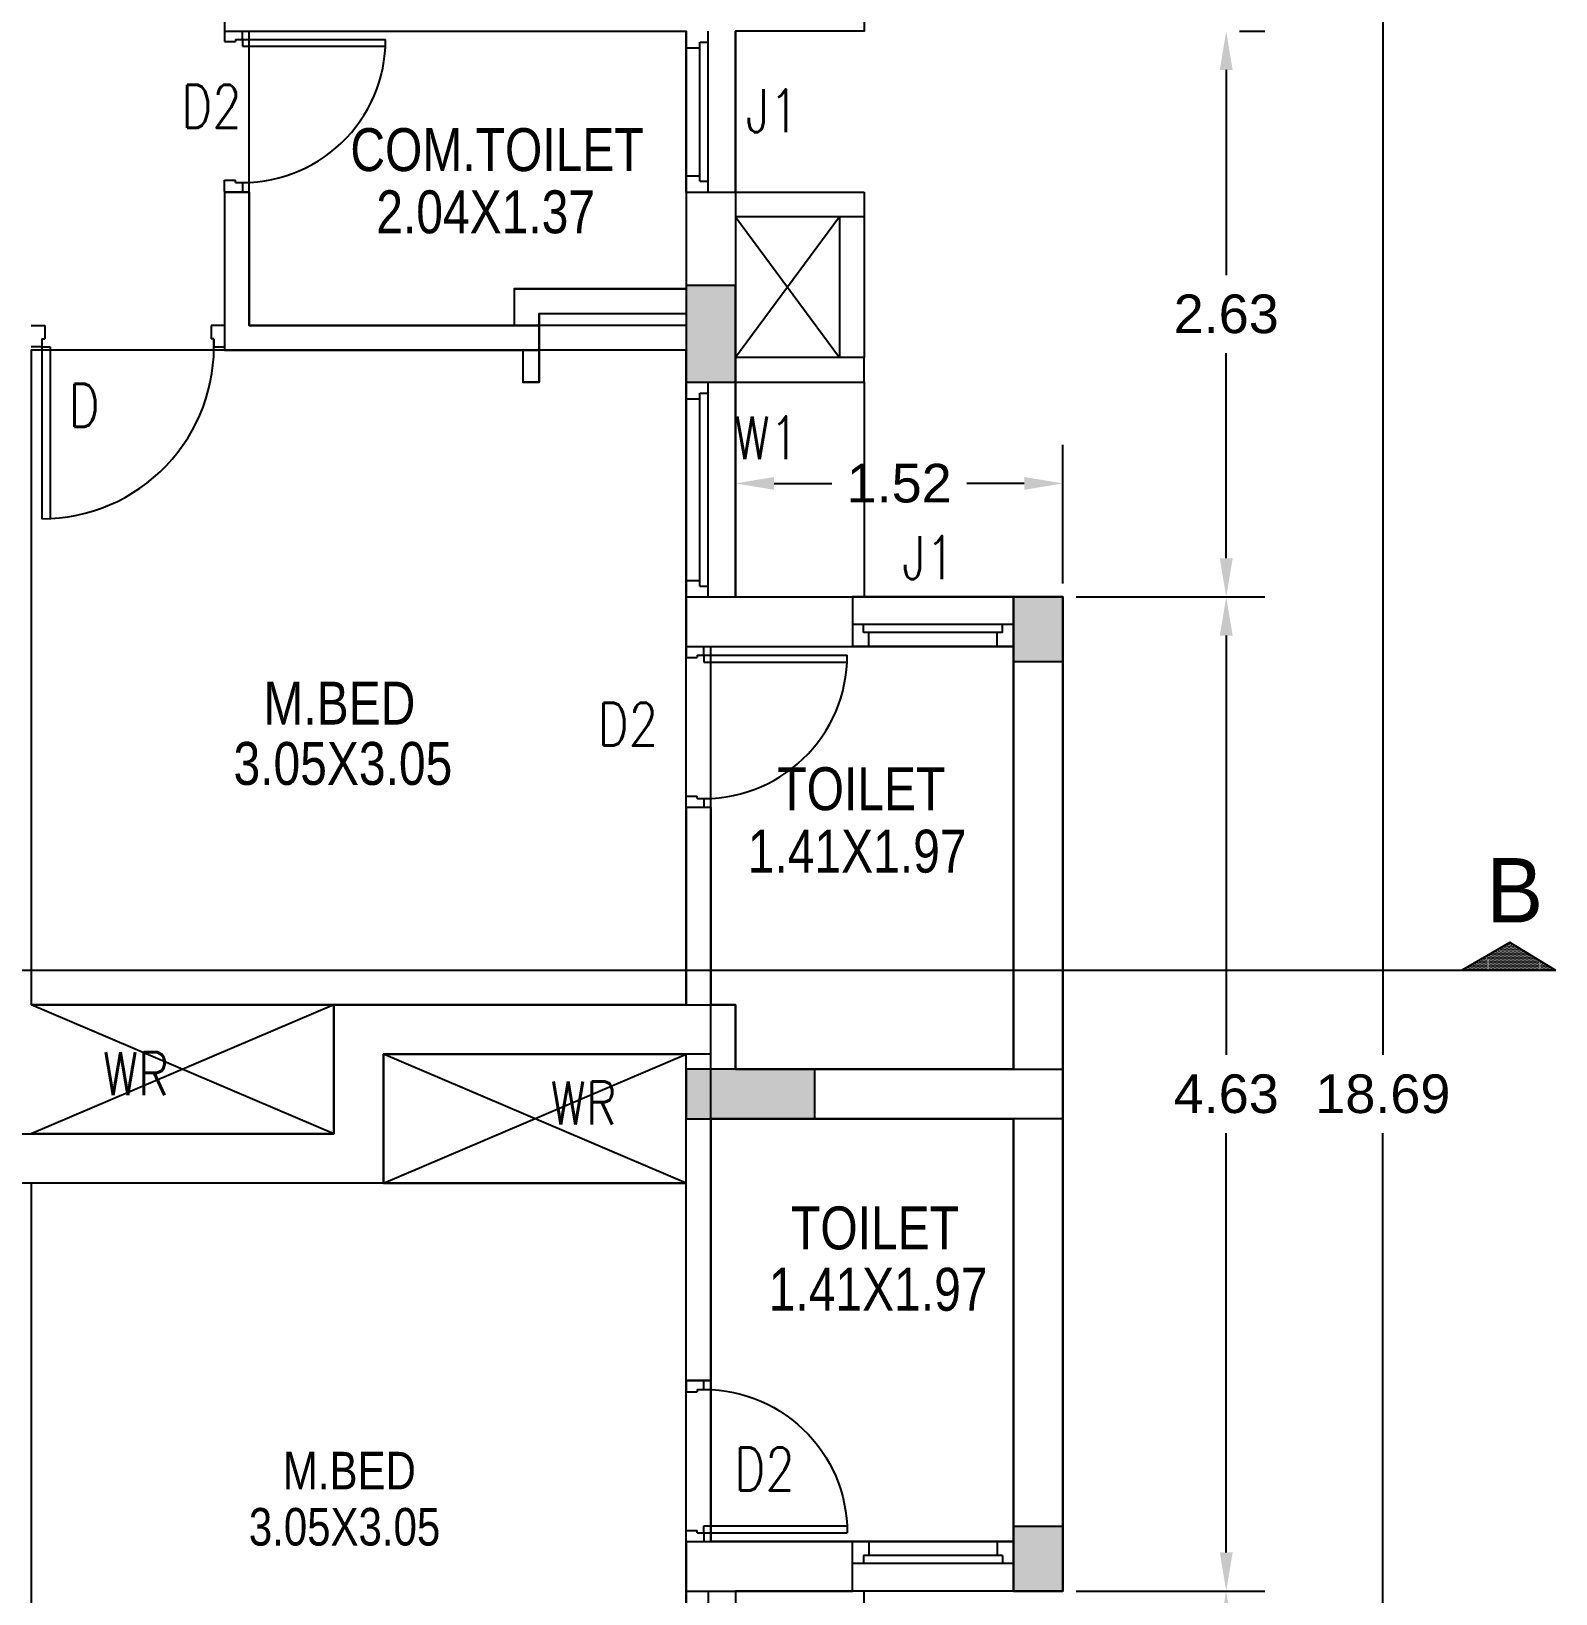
# Model space of a CAD drawing. Header units: metres. Extents: x 10 to 343, y 349 to 530.
# Drawn here: x 270.65 to 277.76, y 434.48 to 441.76 of the extents above; entities that cross this region are included whole.
import ezdxf

# ---------------------------------------------------------------- set-up
doc = ezdxf.new("R2010")
doc.units = ezdxf.units.M
for name, pattern in [('CENTER2', [1.125, 0.75, -0.125, 0.125, -0.125]), ('DASHED2', [0.375, 0.25, -0.125]), ('HIDDEN', [0.375, 0.25, -0.125])]:
    doc.linetypes.add(name, pattern=pattern)
for name, color, linetype in [('BLK_2_FLR_1_BLT_UP_AREA', 7, 'Continuous'), ('BLK_2_FLR_1_CARPET_AREA', 25, 'Continuous'), ('BLK_2_FLR_1_REGULAR_ROOM_2', 1, 'Continuous'), ('BLK_2_FLR_1_UNITFA_5', 234, 'Continuous'), ('BLK_2_FLR_1_UNITFA_7', 234, 'Continuous'), ('BLK_2_FLR_1_WC_BATH_1', 223, 'Continuous'), ('BLK_2_FLR_2_BLT_UP_AREA', 7, 'Continuous'), ('BLK_2_FLR_2_CARPET_AREA', 25, 'Continuous'), ('BLK_2_FLR_2_REGULAR_ROOM_2', 1, 'Continuous'), ('BLK_2_FLR_2_UNITFA_11', 234, 'Continuous'), ('BLK_2_FLR_2_UNITFA_9', 234, 'Continuous'), ('BLK_2_FLR_2_WC_BATH_1', 223, 'Continuous'), ('BLK_2_FLR_3_BLT_UP_AREA', 7, 'Continuous'), ('BLK_2_FLR_3_CARPET_AREA', 25, 'Continuous'), ('BLK_2_FLR_3_REGULAR_ROOM_2', 1, 'Continuous'), ('BLK_2_FLR_3_UNITFA_13', 234, 'Continuous'), ('BLK_2_FLR_3_UNITFA_15', 234, 'Continuous'), ('BLK_2_FLR_3_WC_BATH_1', 223, 'Continuous'), ('BLK_2_FLR_4_BLT_UP_AREA', 7, 'Continuous'), ('BLK_2_FLR_4_CARPET_AREA', 25, 'Continuous'), ('BLK_2_FLR_4_REGULAR_ROOM_2', 1, 'Continuous'), ('BLK_2_FLR_4_UNITFA_17', 234, 'Continuous'), ('BLK_2_FLR_4_UNITFA_19', 234, 'Continuous'), ('BLK_2_FLR_4_WC_BATH_1', 223, 'Continuous'), ('S-COLUMN HATCH', 35, 'HIDDEN'), ('S-COLUMN LINE', 41, 'HIDDEN')]:
    doc.layers.add(name, color=color, linetype=linetype)
doc.styles.add('m', font='micross.ttf', dxfattribs={"width": 0.9, "height": 350})
doc.styles.get("Standard").update_dxf_attribs({"font": 'arial.ttf'})
doc.styles.add('style10', font='micross.ttf', dxfattribs={"width": 0.8, "height": 150})
doc.styles.add('style13', font='romans.shx', dxfattribs={"width": 0.75, "height": 250})
doc.dimstyles.get("Standard").update_dxf_attribs({"dimtxt": 0.18, "dimasz": 0.18, "dimexe": 0.18, "dimexo": 0.0625, "dimgap": 0.09, "dimtad": 0, "dimtih": 1, "dimtoh": 1, "dimzin": 0, "dimdsep": 46, "dimtxsty": 'Standard', "dimcen": 0.09, "dimadec": 0, "dimazin": 0, "dimtfac": 1, "dimtofl": 0, "dimtmove": 0, "dimatfit": 3, "dimfxl": 0, "dimtolj": 1, "dimtzin": 0, "dimarcsym": 0})

# ---------------------------------------------------------------- blocks, each defined once
blk = doc.blocks.new('A$C2FFF6C69')
at = {"layer": 'S-COLUMN HATCH', "linetype": 'ByBlock'}
for points in [[(15710.00099978223, -5029.999999970662), (15940.00099978223, -5029.999999970662), (15940.00099978223, -4579.999999970662), (15710.00099978223, -4579.999999970662)], [(17464.99999970756, -6029.999999970662), (17234.99999970756, -6029.999999970662), (17234.99999970756, -6329.999999970662), (17464.99999970756, -6329.999999970662)], [(15709.99999989941, -8230.000000000233), (16309.99999990035, -8230), (16309.99999990035, -8459.999999970198), (15824.99999985471, -8459.999999970198), (15709.99999989941, -8459.999999999767)], [(17464.99999989941, -10359.99999997369), (17234.99999989942, -10359.99999997369), (17234.99999989942, -10659.99999997369), (17464.99999989941, -10659.99999997369)]]:
    blk.add_hatch(color=256, dxfattribs=at).paths.add_polyline_path(points)
at = {"layer": 'S-COLUMN LINE', "linetype": 'ByBlock'}
for points in [[(15710.00099978223, -5029.999999970662), (15940.00099978223, -5029.999999970662), (15940.00099978223, -4579.999999970662), (15710.00099978223, -4579.999999970662)], [(17464.99999970756, -6029.999999970662), (17234.99999970756, -6029.999999970662), (17234.99999970756, -6329.999999970662), (17464.99999970756, -6329.999999970662)], [(16309.99999990035, -8460), (16309.99999990035, -8230), (15709.99999989941, -8230), (15709.99999989941, -8460)], [(17464.99999989941, -10359.99999997369), (17234.99999989942, -10359.99999997369), (17234.99999989942, -10659.99999997369), (17464.99999989941, -10659.99999997369)]]:
    blk.add_lwpolyline(points, close=True, dxfattribs=at)
blk = doc.blocks.new('*D10')
at = {"color": 0, "lineweight": -2, "ltscale": 400}
for p, q in [((276.2829474778736, 441.7566564896729), (276.4004474871873, 441.7566564896729)), ((276.2204474871873, 441.5766564896729), (276.2204474871873, 440.6211210195818)), ((276.2204474871873, 439.3016564908277), (276.2204474871873, 440.2571919609186)), ((276.2829474778736, 439.1216564908277), (276.4004474871873, 439.1216564908277))]:
    blk.add_line(p, q, dxfattribs=at)
at = {"color": 0, "ltscale": 400}
for points in [[(276.1904474871873, 441.5766564896729), (276.2504474871873, 441.5766564896729), (276.2204474871873, 441.7566564896729)], [(276.1904474871873, 439.3016564908277), (276.2504474871873, 439.3016564908277), (276.2204474871873, 439.1216564908277)]]:
    blk.add_solid(points, dxfattribs=at)
at = {"layer": 'Defpoints', "color": 0, "ltscale": 400}
for p in [(276.2204474778736, 441.7566564896729), (276.2204474871873, 441.7566564896729), (276.2204474778736, 439.1216564908277)]:
    blk.add_point(p, dxfattribs=at)
at = {"color": 0, "ltscale": 400, "insert": (276.2204474871873, 440.4391564902501), "char_height": 0.18, "attachment_point": 5}
blk.add_mtext('\\A1;2.63', dxfattribs=at)
blk = doc.blocks.new('*D42')
at = {"color": 0, "lineweight": -2, "ltscale": 400}
for p, q in [((275.5222061835604, 439.121656491003), (276.4004474909612, 439.121656491003)), ((276.2204474909612, 438.941656491003), (276.2204474909612, 436.9886210201576)), ((276.2204474909612, 434.6716564906491), (276.2204474909612, 436.6246919614945)), ((275.5222061835604, 434.491656490649), (276.4004474909612, 434.491656490649))]:
    blk.add_line(p, q, dxfattribs=at)
at = {"color": 0, "ltscale": 400}
for points in [[(276.1904474909612, 438.941656491003), (276.2504474909611, 438.941656491003), (276.2204474909612, 439.121656491003)], [(276.1904474909612, 434.6716564906491), (276.2504474909611, 434.6716564906491), (276.2204474909612, 434.491656490649)]]:
    blk.add_solid(points, dxfattribs=at)
at = {"layer": 'Defpoints', "color": 0, "ltscale": 400}
for p in [(275.4597061835604, 439.121656491003), (276.2204474909612, 439.121656491003), (275.4597061835604, 434.491656490649)]:
    blk.add_point(p, dxfattribs=at)
at = {"color": 0, "ltscale": 400, "insert": (276.2204474909613, 436.8066564908259), "char_height": 0.18, "attachment_point": 5}
blk.add_mtext('\\A1;4.63', dxfattribs=at)
blk = doc.blocks.new('*D11')
at = {"color": 0, "lineweight": -2, "ltscale": 400}
for p, q in [((275.5222061835119, 434.4916564904738), (276.3997766806825, 434.4916564904738)), ((276.2197766806825, 434.3116564904738), (276.2197766806825, 431.6586210201406)), ((276.2197766806825, 428.6416564911443), (276.2197766806825, 431.2946919614775)), ((275.5222061835119, 428.4616564911443), (276.3997766806825, 428.4616564911443))]:
    blk.add_line(p, q, dxfattribs=at)
at = {"color": 0, "ltscale": 400}
for points in [[(276.1897766806825, 434.3116564904738), (276.2497766806825, 434.3116564904738), (276.2197766806825, 434.4916564904738)], [(276.1897766806825, 428.6416564911443), (276.2497766806825, 428.6416564911443), (276.2197766806825, 428.4616564911443)]]:
    blk.add_solid(points, dxfattribs=at)
at = {"layer": 'Defpoints', "color": 0, "ltscale": 400}
for p in [(275.459706183512, 434.4916564904738), (276.2197766806825, 434.4916564904738), (275.459706183512, 428.4616564911443)]:
    blk.add_point(p, dxfattribs=at)
at = {"color": 0, "ltscale": 400, "insert": (276.2197766806826, 431.4766564908089), "char_height": 0.18, "attachment_point": 5}
blk.add_mtext('\\A1;6.03', dxfattribs=at)
blk = doc.blocks.new('*D12')
at = {"color": 0, "lineweight": -2, "ltscale": 400}
for p, q in [((275.6595344524721, 446.1516564892258), (277.1299827083095, 446.1516564892258)), ((276.9499827083095, 445.9716564892258), (276.9499827083095, 436.9885596277422)), ((276.9499827083095, 427.6416564906787), (276.9499827083095, 436.6247533521623)), ((275.6595344515408, 427.4616564906787), (277.1299827083095, 427.4616564906787))]:
    blk.add_line(p, q, dxfattribs=at)
at = {"color": 0, "ltscale": 400}
for points in [[(276.9199827083095, 445.9716564892258), (276.9799827083095, 445.9716564892258), (276.9499827083095, 446.1516564892258)], [(276.9199827083095, 427.6416564906787), (276.9799827083095, 427.6416564906787), (276.9499827083095, 427.4616564906787)]]:
    blk.add_solid(points, dxfattribs=at)
at = {"layer": 'Defpoints', "color": 0, "ltscale": 400}
for p in [(275.5970344524721, 446.1516564892258), (275.5970344515408, 427.4616564906787), (276.9499827083095, 427.4616564906787)]:
    blk.add_point(p, dxfattribs=at)
at = {"color": 0, "ltscale": 400, "insert": (276.9499827083095, 436.806656489952), "char_height": 0.18, "attachment_point": 5}
blk.add_mtext('\\A1;18.69', dxfattribs=at)
blk = doc.blocks.new('*D43')
at = {"color": 0, "lineweight": -2, "ltscale": 400}
for p, q in [((273.9347061840707, 439.1841564908275), (273.9347061840707, 439.8306116682315)), ((275.4597061835119, 439.1841564908275), (275.4597061835119, 439.8306116682315)), ((274.1147061840706, 439.6506116682314), (274.3828200992073, 439.6506116682314)), ((275.2797061835118, 439.6506116682314), (275.0115922683752, 439.6506116682314))]:
    blk.add_line(p, q, dxfattribs=at)
at = {"color": 0, "ltscale": 400}
for points in [[(274.1147061840706, 439.6806116682313), (274.1147061840706, 439.6206116682313), (273.9347061840707, 439.6506116682314)], [(275.2797061835118, 439.6806116682313), (275.2797061835118, 439.6206116682313), (275.4597061835119, 439.6506116682314)]]:
    blk.add_solid(points, dxfattribs=at)
at = {"layer": 'Defpoints', "color": 0, "ltscale": 400}
for p in [(275.4597061835119, 439.6506116682314), (273.9347061840707, 439.1216564908274), (275.4597061835119, 439.1216564908274)]:
    blk.add_point(p, dxfattribs=at)
at = {"color": 0, "ltscale": 400, "insert": (274.6972061837912, 439.6506116682314), "char_height": 0.18, "attachment_point": 5}
blk.add_mtext('\\A1;1.52', dxfattribs=at)
blk = doc.blocks.new('*D44')
at = {"color": 0, "lineweight": -2, "ltscale": 400}
for p, q in [((273.9347061840707, 434.4291564909392), (273.9347061840707, 433.9585309536592)), ((275.4597061835119, 434.4291564904735), (275.4597061835119, 433.9585309536592)), ((274.1147061840706, 434.1385309536592), (274.3828200992073, 434.1385309536592)), ((275.2797061835118, 434.1385309536592), (275.0115922683752, 434.1385309536592))]:
    blk.add_line(p, q, dxfattribs=at)
at = {"color": 0, "ltscale": 400}
for points in [[(274.1147061840706, 434.1685309536592), (274.1147061840706, 434.1085309536593), (273.9347061840707, 434.1385309536592)], [(275.2797061835118, 434.1685309536592), (275.2797061835118, 434.1085309536593), (275.4597061835119, 434.1385309536592)]]:
    blk.add_solid(points, dxfattribs=at)
at = {"layer": 'Defpoints', "color": 0, "ltscale": 400}
for p in [(273.9347061840707, 434.4916564909392), (275.4597061835119, 434.4916564904735), (275.4597061835119, 434.1385309536592)]:
    blk.add_point(p, dxfattribs=at)
at = {"color": 0, "ltscale": 400, "insert": (274.6972061837912, 434.1385309536592), "char_height": 0.18, "attachment_point": 5}
blk.add_mtext('\\A1;1.52', dxfattribs=at)

msp = doc.modelspace()

# ---------------------------------------------------------------- hatches: boundary and pattern name
at = {"ltscale": 400}
h = msp.add_hatch(dxfattribs=at)
h.set_pattern_fill('DOTS', color=256, scale=0.1, angle=360, style=0)
h.set_pattern_definition([(180, (181.8123700199537, 454.7851270696731), (-0.003125, 0.00625), [0, -0.00625])])
h.paths.add_polyline_path([(277.5419860249274, 437.5124078983092), (277.7552536837646, 437.3813855297514), (277.3158063348272, 437.3813855297514)])

# ---------------------------------------------------------------- linework, layer by layer
for p, q in [((271.5547061841824, 441.76053332804), (271.5547061841824, 441.7084499947005)), ((271.6380395175256, 441.7188666613684), (271.6380395175256, 441.76053332804)), ((273.7047061836236, 441.0066564906039), (273.7047061836236, 441.756656490604)), ((273.9347061840707, 441.0066564906039), (273.9347061840707, 441.756656490604)), ((271.5547061841824, 441.7084499947005), (271.606789517522, 441.7084499947005)), ((271.606789517522, 441.7188666613684), (271.6380395175256, 441.7188666613684)), ((271.606789517522, 441.7188666613684), (271.606789517522, 441.7084499947005)), ((271.6380395175256, 441.7188666613708), (272.3054381453386, 441.7188666614169)), ((271.6380395175256, 441.7188666613708), (271.6380395175256, 441.6876166613671)), ((271.6380395175256, 441.6876166613671), (272.3047061252905, 441.6876166614083)), ((273.7685950724297, 441.7055453796522), (273.8069284064585, 441.7055453796522)), ((273.7047061836236, 441.6799898239434), (273.7685950724297, 441.6799898239434)), ((271.5547061841824, 441.0105333279506), (271.5547061841824, 441.0626166612902)), ((271.5547061841824, 441.0626166612902), (271.606789517522, 441.0626166612902)), ((271.606789517522, 441.0521999946222), (271.606789517522, 441.0626166612902)), ((271.606789517522, 441.0521999946222), (271.6380395175256, 441.0521999946222)), ((271.6380395175256, 441.0521999946222), (271.6380395175256, 441.0105333279506)), ((273.7047061836236, 441.0833231577299), (273.7685950724297, 441.0833231577299)), ((273.7685950724297, 441.0577676020213), (273.8069284064585, 441.0577676020213)), ((270.6547061838099, 440.3866564909578), (270.7172061838099, 440.3866564909578)), ((270.7172061838099, 440.3866564909578), (270.7172061838099, 440.3241564909579)), ((271.5547061838099, 440.3866564909578), (271.4922061838099, 440.3866564909578)), ((271.4922061838099, 440.3866564909578), (271.4922061838099, 440.3241564909579)), ((270.7047061838099, 440.3241564909579), (270.7047061838099, 440.2866564909579)), ((270.7047061838099, 440.3241564909579), (270.7172061838099, 440.3241564909579)), ((271.5047061838099, 440.3241564909579), (271.4922061838099, 440.3241564909579)), ((271.5047061838099, 440.3241564909579), (271.5047061838099, 440.2866564909579)), ((270.7047061838099, 440.2866564909579), (270.6547061838099, 440.2866564909579)), ((270.704706183807, 440.2866564909579), (270.7047061837517, 439.4857781376777)), ((270.704706183807, 440.2866564909579), (270.7422061838069, 440.2866564909579)), ((270.7422061838069, 440.2866564909579), (270.7422061837575, 439.4866565617355)), ((271.5047061838099, 440.2866564909579), (271.5547061838099, 440.2866564909579)), ((273.7047061836236, 439.1216564908274), (273.7047061836236, 440.1216564908274)), ((273.8069284064585, 439.1216564908274), (273.8069284064585, 440.1216564908274)), ((273.9347061840707, 439.1216564908274), (273.9347061840707, 440.1216564908274)), ((273.7047061836236, 440.044989824167), (273.7685950724297, 440.044989824167)), ((273.7685950724297, 439.1727676017792), (273.7685950724297, 440.0705453798757)), ((273.7685950724297, 440.0705453798757), (273.8069284064585, 440.0705453798757)), ((273.7047061836236, 439.1983231574879), (273.7685950724297, 439.1983231574879)), ((273.7685950724297, 439.1727676017792), (273.8069284064585, 439.1727676017792)), ((275.2297061839962, 439.1216564908274), (274.4797061839961, 439.1216564908274)), ((274.5308172954135, 438.9555453796522), (274.5308172954135, 438.9938787132153)), ((275.1785950725787, 438.9555453796522), (275.1785950725787, 438.9938787132153)), ((274.556372850191, 438.8916564908461), (274.556372850191, 438.9555453796522)), ((275.15303951687, 438.8916564908461), (275.15303951687, 438.9555453796522)), ((273.7047061836236, 438.8916564908461), (273.7047061836236, 438.8395731575065)), ((273.7567895169632, 438.8499898241745), (273.7880395169669, 438.8499898241745)), ((273.7567895169632, 438.8499898241745), (273.7567895169632, 438.8395731575065)), ((273.7880395169669, 438.8499898241745), (273.7880395169669, 438.8916564908461)), ((273.7880395169669, 438.8499898241769), (274.4554381447799, 438.8499898242229)), ((273.7880395169669, 438.8499898241769), (273.7880395169669, 438.8187398241732)), ((275.2297061839962, 438.8916564908461), (274.4797061839961, 438.8916564908461)), ((273.7047061836236, 438.8395731575065), (273.7567895169632, 438.8395731575065)), ((273.7880395169669, 438.8187398241732), (274.4547061247317, 438.8187398242144)), ((273.7047061836236, 438.1416564907566), (273.7047061836236, 438.1937398240962)), ((273.7047061836236, 438.1937398240962), (273.7567895169632, 438.1937398240962)), ((273.7567895169632, 438.1833231574283), (273.7567895169632, 438.1937398240962)), ((273.7567895169632, 438.1833231574283), (273.7880395169669, 438.1833231574283)), ((273.7880395169669, 438.1833231574283), (273.7880395169669, 438.1416564907566)), ((273.7047061836236, 435.47165649101), (273.7047061836236, 435.4195731576704)), ((273.7567895169632, 435.4299898243383), (273.7567895169632, 435.4195731576704)), ((273.7567895169632, 435.4299898243383), (273.7880395169669, 435.4299898243383)), ((273.7880395169669, 435.4299898243383), (273.7880395169669, 435.47165649101)), ((273.7047061836236, 435.4195731576704), (273.7567895169632, 435.4195731576704)), ((273.7047061836236, 434.7737398242601), (273.7567895169632, 434.7737398242601)), ((273.7047061836236, 434.7216564909206), (273.7047061836236, 434.7737398242601)), ((273.7567895169632, 434.7633231575921), (273.7567895169632, 434.7737398242601)), ((273.7880395169669, 434.7633231575898), (273.7880395169669, 434.7945731575936)), ((273.7880395169669, 434.7945731575936), (274.4547061247317, 434.7945731575523)), ((273.7567895169632, 434.7633231575921), (273.7880395169669, 434.7633231575921)), ((273.7880395169669, 434.7633231575898), (274.4554381447799, 434.7633231575438)), ((273.7880395169669, 434.7633231575921), (273.7880395169669, 434.7216564909206)), ((275.2297061839962, 434.7216564909206), (274.4797061839961, 434.7216564909206)), ((274.556372850191, 434.7216564909206), (274.556372850191, 434.6577676021145)), ((275.15303951687, 434.7216564909206), (275.15303951687, 434.6577676021145)), ((274.5308172954135, 434.6577676021145), (274.5308172954135, 434.6194342685514)), ((275.1785950725787, 434.6577676016488), (275.1785950725787, 434.6194342685514)), ((273.7047061836236, 434.4916564909392), (273.7047061836236, 433.4916564909392)), ((273.8069284064585, 434.4916564909392), (273.8069284064585, 433.4916564909392)), ((273.9347061840707, 434.4916564909392), (273.9347061840707, 433.4916564909392)), ((275.2297061839962, 434.4916564909392), (274.4797061839961, 434.4916564909392))]:
    msp.add_line(p, q)
for p, q in [((271.6697061844059, 441.0066564910696), (271.6697061844059, 441.7566564910696)), ((271.5547061841824, 441.0066564910696), (271.5547061841824, 440.3866564909578)), ((271.5547061841824, 441.0066564910696), (271.6697061844059, 441.0066564910696)), ((271.6697061844059, 441.0066564910696), (271.6697061844059, 440.3866564909578)), ((273.7047061836236, 441.0066564906039), (273.9347061840707, 441.0066564906039)), ((273.7047061836236, 441.0066564906039), (273.7047061836236, 440.3866564909578)), ((273.9347061840707, 441.0066564906039), (273.9347061840707, 440.1216564908274)), ((273.9347061840707, 441.0066564906039), (274.5347061836981, 441.0066564906039)), ((274.5347061836981, 441.0066564906039), (274.5347061836981, 440.891656490846)), ((274.5347061836981, 440.891656490846), (273.9347061840707, 440.891656490846)), ((272.9047061838099, 440.5566564908833), (272.9047061838099, 440.3866564909578)), ((272.9047061838099, 440.5566564908833), (273.7047061836236, 440.5566564908833)), ((271.5547061841824, 440.3866564909578), (271.5547061841824, 440.2716564907343)), ((271.5547061841824, 440.3866564909578), (271.5547061841824, 440.2716564907343)), ((271.6697061844059, 440.3866564909578), (272.1547061838099, 440.3866564909578)), ((272.1547061838099, 440.3866564909578), (273.0197061840334, 440.3866564909578)), ((273.0197061840334, 440.4416564906598), (273.0197061840334, 440.1216564908274)), ((273.0197061840334, 440.4416564906598), (273.7047061836236, 440.4416564906598)), ((271.5547061841824, 440.2716564907343), (273.0197061840334, 440.2716564907343)), ((272.9447061838471, 440.2716564907343), (272.9447061838471, 440.1216564908274)), ((273.7047061836236, 440.1216564908274), (273.7047061836236, 440.2716564907343)), ((274.5347061836981, 440.2366564905853), (273.9347061840707, 440.2366564905853)), ((274.5347061836981, 440.1216564908274), (274.5347061836981, 440.2366564905853)), ((273.0197061840334, 440.1216564908274), (272.9447061838471, 440.1216564908274)), ((273.7047061836236, 440.1216564908274), (274.5347061836981, 440.1216564908274)), ((273.7047061836236, 439.1216564908274), (274.4797061839961, 439.1216564908274)), ((273.7047061836236, 438.8916564908461), (273.7047061836236, 439.1216564908274)), ((274.4797061839961, 439.1216564908274), (274.4797061839961, 438.8916564908461)), ((275.2297061839962, 436.9216564906412), (275.2297061839962, 439.1216564908274)), ((275.2297061839962, 439.1216564908274), (275.4597061835119, 439.1216564908274)), ((275.4597061835119, 434.4916564909392), (275.4597061835119, 439.1216564908274)), ((273.7047061836236, 438.8916564908461), (274.4797061839961, 438.8916564908461)), ((273.7047061836236, 437.2216564909206), (273.7047061836236, 438.1416564908461)), ((273.8197061838471, 438.1416564908461), (273.7047061836236, 438.1416564908461)), ((273.8197061838471, 438.1416564908461), (273.8197061838471, 437.2216564909206)), ((272.0647061839589, 437.2216564909206), (270.6547061838099, 437.2216564909206)), ((272.0647061839589, 436.6216564908275), (272.0647061839589, 437.2216564909206)), ((272.0647061839589, 437.2216564909206), (273.7047061836236, 437.2216564909206)), ((273.8197061838471, 437.2216564909206), (273.9347061840707, 437.2216564909206)), ((273.9347061840707, 437.2216564909206), (273.9347061840707, 436.9216564906412)), ((272.2947061834746, 436.3916564908461), (272.2947061844059, 436.9916564909392)), ((272.2947061844059, 436.9916564909392), (273.7047061836236, 436.9916564909392)), ((273.7047061836236, 436.3916564908461), (273.7047061836236, 436.9916564909392)), ((273.9347061840707, 436.9216564906412), (275.2297061839962, 436.9216564906412)), ((273.8197061838471, 435.4716564909206), (273.8197061838471, 436.6916564906598)), ((273.8197061838471, 436.6916564906598), (275.2297061839962, 436.6916564906598)), ((275.2297061839962, 434.4916564909392), (275.2297061839962, 436.6916564906598)), ((272.0647061839589, 436.6216564908275), (270.6547061838099, 436.6216564908275)), ((272.2947061834746, 436.3916564908461), (270.6547061838099, 436.3916564908461)), ((272.2947061844059, 436.3916564908461), (273.7047061836236, 436.3916564908461)), ((273.7047061836236, 435.4716564909206), (273.7047061836236, 436.3916564908461)), ((273.7047061836236, 436.3916564908461), (273.7047061836236, 436.3916564908461)), ((273.7047061836236, 435.4716564909206), (273.8197061838471, 435.4716564909206)), ((273.8197061838471, 435.4716564909206), (273.8197061838471, 434.7216564909206)), ((273.7047061836236, 434.7216564909206), (274.4797061839961, 434.7216564909206)), ((273.7047061836236, 434.7216564909206), (273.7047061836236, 434.4916564909392)), ((274.4797061839961, 434.4916564909392), (274.4797061839961, 434.7216564909206)), ((273.7047061836236, 434.4916564909392), (274.4797061839961, 434.4916564909392)), ((275.2297061839962, 434.4916564909392), (275.4597061835119, 434.4916564909392))]:
    msp.add_line(p, q, dxfattribs=at)
at = {"linetype": 'DASHED2', "ltscale": 400}
for p, q in [((273.8069284064585, 441.0066564906039), (273.8069284064585, 441.756656490604)), ((273.7685950724297, 441.0577676020213), (273.7685950724297, 441.7055453796522)), ((274.5347061836981, 440.1216564908274), (274.5347061836981, 439.1216564908274)), ((275.2297061839962, 438.9938787132153), (274.4797061839961, 438.9938787132153)), ((275.1785950725787, 438.9555453796522), (274.5308172954135, 438.9555453796522)), ((275.1785950725787, 434.6577676021145), (274.5308172954135, 434.6577676021145)), ((275.2297061839962, 434.6194342685514), (274.4797061839961, 434.6194342685514)), ((274.5347061836981, 433.4916564909392), (274.5347061836981, 434.4916564909392))]:
    msp.add_line(p, q, dxfattribs=at)
at = {"linetype": 'Continuous', "ltscale": 300}
for p, q in [((273.9347061840707, 440.891656490846), (274.4197061834746, 440.2366564905853)), ((274.4197061834746, 440.891656490846), (273.9347061840707, 440.2366564905853)), ((274.4197061834746, 440.891656490846), (274.4197061834746, 440.2366564905853)), ((274.5347061836981, 440.891656490846), (274.5347061836981, 440.2366564905853))]:
    msp.add_line(p, q, dxfattribs=at)
at = {"color": 7}
for p, q in [((270.6547061838099, 440.3866564909578), (270.7172061838099, 440.3866564909578)), ((270.7172061838099, 440.3866564909578), (270.7172061838099, 440.3241564909579)), ((271.5547061838099, 440.3866564909578), (271.4922061838099, 440.3866564909578)), ((271.4922061838099, 440.3866564909578), (271.4922061838099, 440.3241564909579)), ((270.7047061838099, 440.3241564909579), (270.7047061838099, 440.2866564909579)), ((270.7047061838099, 440.3241564909579), (270.7172061838099, 440.3241564909579)), ((271.5047061838099, 440.3241564909579), (271.4922061838099, 440.3241564909579)), ((271.5047061838099, 440.3241564909579), (271.5047061838099, 440.2866564909579)), ((270.7047061838099, 440.2866564909579), (270.6547061838099, 440.2866564909579)), ((270.704706183807, 440.2866564909579), (270.7047061837517, 439.4857781376777)), ((270.704706183807, 440.2866564909579), (270.7422061838069, 440.2866564909579)), ((270.7422061838069, 440.2866564909579), (270.7422061837575, 439.4866565617355)), ((271.5047061838099, 440.2866564909579), (271.5547061838099, 440.2866564909579))]:
    msp.add_line(p, q, dxfattribs=at)
at = {"linetype": 'CENTER2', "ltscale": 400}
for p, q in [((277.7552536837646, 437.3813855297514), (254.1712296455987, 437.3813855297514)), ((272.0647061839589, 437.2216564909206), (270.6547061838099, 436.6216564908275)), ((272.0647061839589, 436.6216564908275), (270.6547061838099, 437.2216564909206)), ((273.7047061836236, 436.3916564908461), (272.2947061844059, 436.9916564909392)), ((272.2947061844059, 436.3916564908461), (273.7047061836236, 436.9916564909392))]:
    msp.add_line(p, q, dxfattribs=at)
at = {"ltscale": 400}
msp.add_lwpolyline([(277.7552536837646, 437.3813855297514), (277.5419860249274, 437.5124078983092), (277.3158063348272, 437.3813855297514)], dxfattribs=at)
at = {"linetype": 'HIDDEN', "ltscale": 400}
for centre, radius, start, end in [((271.6380394223853, 441.7188667020895), 0.6673987229517584, 267.3162332037298, 359.9999965260209), ((270.7047061349446, 440.2866566051263), 0.8008784674466379, 270.0000034740573, 2.683766796273871), ((273.7880394218265, 438.8499898648955), 0.6673987229517584, 267.3162332037298, 359.9999965260209)]:
    msp.add_arc(centre, radius, start, end, dxfattribs=at)
at = {"color": 7, "linetype": 'HIDDEN', "ltscale": 400}
msp.add_arc((270.7047061349446, 440.2866566051263), 0.8008784674466379, 270.0000034740573, 2.683766796273871, dxfattribs=at)
at = {"linetype": 'HIDDEN', "ltscale": 400, "extrusion": (0, 0, -0.9999999999999998)}
msp.add_ellipse((273.7880394218265, 434.7633231168711), major_axis=(-0.4719221627544334, 0.4719221627544334), ratio=0.9999999999999604, start_param=0.7385575964467254, end_param=2.356194429559342, dxfattribs=at)
at = {"layer": 'BLK_2_FLR_1_BLT_UP_AREA', "color": 7}
msp.add_lwpolyline([(273.9347061840707, 441.756656490604), (273.9347061840707, 439.1216564908274), (275.4597061835603, 439.1216564910028), (275.4597061835119, 434.4916564904735), (273.9347061840707, 434.4916564904735), (273.9347061840707, 431.8566564906971), (274.5347061836981, 431.8566564906971), (274.5347061836981, 430.041656490753), (273.9347061840707, 430.041656490753), (273.9347061840707, 427.4616564906785), (268.1747061842941, 427.4616564906785), (268.1747061842941, 430.8266564909019), (267.3397061843314, 430.8266564909019), (267.3397061843314, 429.9762355446467), (264.5897061843314, 429.9766564908089)], dxfattribs=at)
at = {"layer": 'BLK_2_FLR_1_CARPET_AREA', "color": 7, "ltscale": 400}
for points in [[(271.5547061827066, 442.171656489438), (271.5547061825881, 441.7566564894007), (273.7047061824019, 441.756656488787), (273.7047061820593, 440.5566564890664), (272.9047061822456, 440.5566564892948), (272.9047061821971, 440.3866564893693), (271.6697061827931, 440.3866564897218), (271.6697061829701, 441.0066564893679), (271.5547061827466, 441.0066564894007), (271.5547061825368, 440.2716564895311), (272.9447061838686, 440.271656489133), (272.9447061838257, 440.121656489226), (273.0197061823449, 440.1216564892061), (273.0197061824362, 440.4416564890385), (273.7047061824735, 440.4416564888429), (273.7047061815841, 438.8916564890292), (275.2297061819566, 438.8916564885938), (275.2297061813942, 436.921656488389), (273.9347061814688, 436.92165648874), (273.9347061815544, 437.221656489038), (273.8197061813309, 437.2216564890709), (273.8197061815935, 438.1416564889963), (273.70470618137, 438.1416564889398), (273.7047061811074, 437.2216564891037), (272.0647061814426, 437.2216564895718), (272.0647061812714, 436.6216564894787), (270.6547061811224, 436.6216564898812)], [(273.7047061838406, 433.1716564911069), (273.7047061838406, 434.7216564909206), (275.2297061842429, 434.7216564909206), (275.2297061842429, 436.6916564906598), (273.8197061840641, 436.6916564906598), (273.8197061840641, 435.4716564909206), (273.7047061838406, 435.47165649101), (273.7047061834133, 436.9916564909392), (272.2947061836916, 436.9916564905429), (272.2947061836916, 436.3916564908461), (270.6547061840268, 436.3916564908461), (270.6547061840268, 433.2266564908088)]]:
    msp.add_lwpolyline(points, dxfattribs=at)
at = {"layer": 'BLK_2_FLR_1_REGULAR_ROOM_2', "color": 1, "ltscale": 0.5}
for points in [[(270.6547061838099, 437.2216564909207), (273.7047061836236, 437.2216564909207), (273.7047061836236, 440.2716564907343), (270.6547061838099, 440.2716564907343)], [(270.6547061832743, 433.3416564910323), (273.7047061830881, 433.3416564910323), (273.7047061830881, 436.3916564908461), (270.6547061832743, 436.3916564908461)]]:
    msp.add_lwpolyline(points, close=True, dxfattribs=at)
at = {"layer": 'BLK_2_FLR_1_UNITFA_5', "color": 234, "ltscale": 0.5}
msp.add_lwpolyline([(273.8197061838473, 436.6916565664041), (273.819706183912, 436.9916564531173), (272.294706006634, 436.9916565283964), (272.2947063603801, 436.3916566037643), (270.424706183363, 436.3916565284854), (270.424706183363, 438.0566564908832), (267.1097061838846, 438.0566564908833), (267.1097061838846, 442.7866564907003), (268.1747061833631, 442.7866564907001), (268.1747061833632, 446.1516564906225), (273.934706184071, 446.1516565659012), (273.934706184071, 443.5716565662923), (274.5347061836985, 443.5716565662923), (274.5347061836984, 441.7566565658826), (273.9347061840709, 441.7566564906037), (273.9347061840708, 439.1216564908273), (275.459706183512, 439.1216565661061), (275.4597061841173, 436.6916564906595), (273.9347061840708, 436.6916565664041), (273.9347061837652, 436.6916565664041)], close=True, dxfattribs=at)
at = {"layer": 'BLK_2_FLR_1_UNITFA_7', "color": 234, "ltscale": 0.5}
msp.add_lwpolyline([(268.1747061833627, 427.4616564906784), (268.1747061833628, 430.8266564909019), (267.1097061838843, 430.8266564906071), (267.1097061838844, 435.5566565661622), (270.4247061833629, 435.5566565661621), (270.4247061840708, 436.6216565661062), (272.064706183959, 436.6216566037456), (272.064706183959, 437.2216565285598), (273.9347061840708, 437.2216564909203), (273.9347061840708, 436.9216565659232), (275.459706183512, 436.9216565659232), (275.459706184026, 434.4916564906483), (273.9347061840707, 434.4916564903257), (273.9347061840706, 431.8566565659757), (274.5347061836981, 431.8566565659757), (274.534706183698, 430.0416564907528), (273.9347061840705, 430.0416565660317), (273.9347061840705, 427.4616565659571), (268.1747061833627, 427.4616565659574)], close=True, dxfattribs=at)
at = {"layer": 'BLK_2_FLR_1_WC_BATH_1', "color": 223, "ltscale": 0.5}
for points in [[(273.7047061839291, 441.7566564893679), (273.7047061839291, 440.3866564897218), (271.6697061844059, 440.3866564897218), (271.6697061844059, 441.7566564893679)], [(273.8197061838471, 438.8916564908461), (275.2297061836907, 438.8916564908461), (275.2297061836907, 436.9216564906412), (273.8197061838471, 436.9216564906412)], [(273.8197061838471, 436.6916564911255), (275.2297061836907, 436.6916564911255), (275.2297061836907, 434.7216564909206), (273.8197061838471, 434.7216564909206)]]:
    msp.add_lwpolyline(points, close=True, dxfattribs=at)
at = {"layer": 'BLK_2_FLR_2_BLT_UP_AREA', "color": 7}
msp.add_lwpolyline([(274.5347061836985, 443.5716564157348), (274.5347061836985, 441.7566564153251), (273.934706184071, 441.7566564153251), (273.934706184071, 439.1216564155485), (275.4597061835605, 439.1216564157237), (275.4597061835123, 434.4916564151946), (273.934706184071, 434.4916564151946), (273.934706184071, 431.8566564154182), (274.5347061836985, 431.8566564154182), (274.5347061836985, 430.041656415474), (273.934706184071, 430.041656415474), (273.934706184071, 427.4616564153996), (268.1747061842941, 427.4616564153996), (268.1747061842941, 430.8266564156231), (267.3397061843314, 430.8266564156231), (267.3397061843314, 429.9762354693679), (264.5897061843314, 429.97665641553)], dxfattribs=at)
at = {"layer": 'BLK_2_FLR_2_CARPET_AREA', "color": 7, "ltscale": 400}
for points in [[(271.5547061827067, 442.1716564141591), (271.5547061825885, 441.7566564141218), (273.704706182402, 441.7566564135082), (273.7047061820597, 440.5566564137873), (272.904706182246, 440.5566564140158), (272.9047061821973, 440.3866564140903), (271.6697061827933, 440.3866564144429), (271.6697061829702, 441.006656414089), (271.5547061827467, 441.0066564141218), (271.5547061825371, 440.2716564142521), (272.9447061838689, 440.2716564138539), (272.9447061838262, 440.121656413947), (273.0197061823453, 440.1216564139272), (273.0197061824362, 440.4416564137595), (273.704706182474, 440.441656413564), (273.7047061815845, 438.8916564137501), (275.229706181957, 438.8916564133149), (275.2297061813945, 436.9216564131099), (273.934706181469, 436.921656413461), (273.9347061815545, 437.221656413759), (273.819706181331, 437.2216564137918), (273.8197061815938, 438.1416564137173), (273.7047061813703, 438.1416564136609), (273.7047061811074, 437.2216564138247), (272.0647061814427, 437.2216564142929), (272.0647061812717, 436.6216564141998), (270.6547061811227, 436.6216564146022)], [(273.7047061838409, 433.171656415828), (273.7047061838409, 434.7216564156417), (275.229706184243, 434.7216564156417), (275.229706184243, 436.6916564153809), (273.8197061840645, 436.6916564153809), (273.8197061840645, 435.4716564156417), (273.7047061838409, 435.471656415731), (273.7047061834135, 436.9916564156604), (272.2947061836919, 436.9916564152638), (272.2947061836919, 436.3916564155672), (270.6547061840272, 436.3916564155672), (270.6547061840272, 433.2266564155299)]]:
    msp.add_lwpolyline(points, dxfattribs=at)
at = {"layer": 'BLK_2_FLR_2_REGULAR_ROOM_2', "color": 1, "ltscale": 0.5}
for points in [[(270.6547061838103, 437.2216564156417), (273.704706183624, 437.2216564156417), (273.704706183624, 440.2716564154554), (270.6547061838103, 440.2716564154554)], [(270.6547061832746, 433.3416564157535), (273.7047061830883, 433.3416564157535), (273.7047061830883, 436.3916564155672), (270.6547061832746, 436.3916564155672)]]:
    msp.add_lwpolyline(points, close=True, dxfattribs=at)
at = {"layer": 'BLK_2_FLR_2_UNITFA_11', "color": 234, "ltscale": 0.5}
msp.add_lwpolyline([(268.1747061833627, 427.4616564906784), (268.1747061833628, 430.8266564909019), (267.1097061838843, 430.8266564906071), (267.1097061838844, 435.5566565661622), (270.4247061833629, 435.5566565661621), (270.4247061840708, 436.6216565661062), (272.064706183959, 436.6216566037456), (272.064706183959, 437.2216565285598), (273.9347061840708, 437.2216564909203), (273.9347061840708, 436.9216565659232), (275.459706183512, 436.9216565659232), (275.459706184026, 434.4916564906483), (273.9347061840707, 434.4916564903257), (273.9347061840706, 431.8566565659757), (274.5347061836981, 431.8566565659757), (274.534706183698, 430.0416564907528), (273.9347061840705, 430.0416565660317), (273.9347061840705, 427.4616565659571), (268.1747061833627, 427.4616565659574)], close=True, dxfattribs=at)
at = {"layer": 'BLK_2_FLR_2_UNITFA_9', "color": 234, "ltscale": 0.5}
msp.add_lwpolyline([(273.8197061838473, 436.6916565664041), (273.819706183912, 436.9916564531173), (272.294706006634, 436.9916565283964), (272.2947063603801, 436.3916566037643), (270.424706183363, 436.3916565284854), (270.424706183363, 438.0566564908832), (267.1097061838846, 438.0566564908833), (267.1097061838846, 442.7866564907003), (268.1747061833631, 442.7866564907001), (268.1747061833632, 446.1516564906225), (273.934706184071, 446.1516565659012), (273.934706184071, 443.5716565662923), (274.5347061836985, 443.5716565662923), (274.5347061836984, 441.7566565658826), (273.9347061840709, 441.7566564906037), (273.9347061840708, 439.1216564908273), (275.459706183512, 439.1216565661061), (275.4597061841173, 436.6916564906595), (273.9347061840708, 436.6916565664041), (273.9347061837652, 436.6916565664041)], close=True, dxfattribs=at)
at = {"layer": 'BLK_2_FLR_2_WC_BATH_1', "color": 223, "ltscale": 0.5}
for points in [[(273.7047061839291, 441.7566564140888), (273.7047061839291, 440.3866564144429), (271.6697061844063, 440.3866564144429), (271.6697061844063, 441.7566564140888)], [(273.8197061838475, 438.8916564155672), (275.2297061836909, 438.8916564155672), (275.2297061836909, 436.9216564153624), (273.8197061838475, 436.9216564153624)], [(273.8197061838475, 436.6916564158466), (275.2297061836909, 436.6916564158466), (275.2297061836909, 434.7216564156417), (273.8197061838475, 434.7216564156417)]]:
    msp.add_lwpolyline(points, close=True, dxfattribs=at)
at = {"layer": 'BLK_2_FLR_3_BLT_UP_AREA', "color": 7}
msp.add_lwpolyline([(274.5347061836985, 443.5716564533743), (274.5347061836985, 441.7566564529645), (273.934706184071, 441.7566564529645), (273.934706184071, 439.121656453188), (275.4597061835605, 439.1216564533631), (275.4597061835123, 434.4916564528341), (273.934706184071, 434.4916564528341), (273.934706184071, 431.8566564530576), (274.5347061836985, 431.8566564530576), (274.5347061836985, 430.0416564531135), (273.934706184071, 430.0416564531135), (273.934706184071, 427.461656453039), (268.1747061842941, 427.461656453039), (268.1747061842941, 430.8266564532625), (267.3397061843314, 430.8266564532625), (267.3397061843314, 429.9762355070072), (264.5897061843314, 429.9766564531694)], dxfattribs=at)
at = {"layer": 'BLK_2_FLR_3_CARPET_AREA', "color": 7, "ltscale": 400}
for points in [[(271.5547061827067, 442.1716564517985), (271.5547061825885, 441.7566564517612), (273.704706182402, 441.7566564511475), (273.7047061820597, 440.5566564514267), (272.904706182246, 440.5566564516552), (272.9047061821973, 440.3866564517297), (271.6697061827933, 440.3866564520824), (271.6697061829702, 441.0066564517285), (271.5547061827467, 441.0066564517612), (271.5547061825371, 440.2716564518917), (272.9447061838689, 440.2716564514933), (272.9447061838262, 440.1216564515864), (273.0197061823453, 440.1216564515666), (273.0197061824362, 440.441656451399), (273.704706182474, 440.4416564512034), (273.7047061815845, 438.8916564513897), (275.229706181957, 438.8916564509543), (275.2297061813945, 436.9216564507494), (273.934706181469, 436.9216564511004), (273.9347061815545, 437.2216564513985), (273.819706181331, 437.2216564514312), (273.8197061815938, 438.1416564513568), (273.7047061813703, 438.1416564513004), (273.7047061811074, 437.2216564514642), (272.0647061814427, 437.2216564519323), (272.0647061812717, 436.6216564518392), (270.6547061811227, 436.6216564522416)], [(273.7047061838409, 433.1716564534674), (273.7047061838409, 434.7216564532812), (275.229706184243, 434.7216564532812), (275.229706184243, 436.6916564530204), (273.8197061840645, 436.6916564530204), (273.8197061840645, 435.4716564532812), (273.7047061838409, 435.4716564533705), (273.7047061834135, 436.9916564532998), (272.2947061836919, 436.9916564529033), (272.2947061836919, 436.3916564532066), (270.6547061840272, 436.3916564532066), (270.6547061840272, 433.2266564531694)]]:
    msp.add_lwpolyline(points, dxfattribs=at)
at = {"layer": 'BLK_2_FLR_3_REGULAR_ROOM_2', "color": 1, "ltscale": 0.5}
for points in [[(270.6547061838103, 437.2216564532812), (273.704706183624, 437.2216564532812), (273.704706183624, 440.2716564530948), (270.6547061838103, 440.2716564530948)], [(270.6547061832746, 433.3416564533929), (273.7047061830883, 433.3416564533929), (273.7047061830883, 436.3916564532066), (270.6547061832746, 436.3916564532066)]]:
    msp.add_lwpolyline(points, close=True, dxfattribs=at)
at = {"layer": 'BLK_2_FLR_3_UNITFA_13', "color": 234, "ltscale": 0.5}
msp.add_lwpolyline([(273.8197061838473, 436.6916565664041), (273.819706183912, 436.9916564531173), (272.294706006634, 436.9916565283964), (272.2947063603801, 436.3916566037643), (270.424706183363, 436.3916565284854), (270.424706183363, 438.0566564908832), (267.1097061838846, 438.0566564908833), (267.1097061838846, 442.7866564907003), (268.1747061833631, 442.7866564907001), (268.1747061833632, 446.1516564906225), (273.934706184071, 446.1516565659012), (273.934706184071, 443.5716565662923), (274.5347061836985, 443.5716565662923), (274.5347061836984, 441.7566565658826), (273.9347061840709, 441.7566564906037), (273.9347061840708, 439.1216564908273), (275.459706183512, 439.1216565661061), (275.4597061841173, 436.6916564906595), (273.9347061840708, 436.6916565664041), (273.9347061837652, 436.6916565664041)], close=True, dxfattribs=at)
at = {"layer": 'BLK_2_FLR_3_UNITFA_15', "color": 234, "ltscale": 0.5}
msp.add_lwpolyline([(268.1747061833627, 427.4616564906784), (268.1747061833628, 430.8266564909019), (267.1097061838843, 430.8266564906071), (267.1097061838844, 435.5566565661622), (270.4247061833629, 435.5566565661621), (270.4247061840708, 436.6216565661062), (272.064706183959, 436.6216566037456), (272.064706183959, 437.2216565285598), (273.9347061840708, 437.2216564909203), (273.9347061840708, 436.9216565659232), (275.459706183512, 436.9216565659232), (275.459706184026, 434.4916564906483), (273.9347061840707, 434.4916564903257), (273.9347061840706, 431.8566565659757), (274.5347061836981, 431.8566565659757), (274.534706183698, 430.0416564907528), (273.9347061840705, 430.0416565660317), (273.9347061840705, 427.4616565659571), (268.1747061833627, 427.4616565659574)], close=True, dxfattribs=at)
at = {"layer": 'BLK_2_FLR_3_WC_BATH_1', "color": 223, "ltscale": 0.5}
for points in [[(273.7047061839291, 441.7566564517283), (273.7047061839291, 440.3866564520824), (271.6697061844063, 440.3866564520824), (271.6697061844063, 441.7566564517283)], [(273.8197061838475, 438.8916564532066), (275.2297061836909, 438.8916564532066), (275.2297061836909, 436.9216564530018), (273.8197061838475, 436.9216564530018)], [(273.8197061838475, 436.691656453486), (275.2297061836909, 436.691656453486), (275.2297061836909, 434.7216564532812), (273.8197061838475, 434.7216564532812)]]:
    msp.add_lwpolyline(points, close=True, dxfattribs=at)
at = {"layer": 'BLK_2_FLR_4_BLT_UP_AREA', "color": 7}
msp.add_lwpolyline([(273.934706184071, 441.756656490604), (273.934706184071, 439.1216564908274), (275.4597061835605, 439.1216564910025), (275.4597061835123, 434.4916564904735), (273.934706184071, 434.4916564904735), (273.934706184071, 431.8566564906971), (274.5347061836985, 431.8566564906971), (274.5347061836985, 430.0416564907529), (273.934706184071, 430.0416564907529), (273.934706184071, 427.4616564906785), (268.1747061842941, 427.4616564906785), (268.1747061842941, 430.8266564909019), (267.3397061843314, 430.8266564909019), (267.3397061843314, 429.9762355446467), (264.5897061843314, 429.9766564908089)], dxfattribs=at)
at = {"layer": 'BLK_2_FLR_4_CARPET_AREA', "color": 7, "ltscale": 400}
for points in [[(271.5547061827067, 442.171656489438), (271.5547061825885, 441.7566564894007), (273.704706182402, 441.756656488787), (273.7047061820597, 440.5566564890661), (272.904706182246, 440.5566564892947), (272.9047061821973, 440.3866564893692), (271.6697061827933, 440.3866564897218), (271.6697061829702, 441.0066564893679), (271.5547061827467, 441.0066564894007), (271.5547061825371, 440.271656489531), (272.9447061838689, 440.2716564891327), (272.9447061838262, 440.1216564892259), (273.0197061823453, 440.121656489206), (273.0197061824362, 440.4416564890384), (273.704706182474, 440.4416564888429), (273.7047061815845, 438.8916564890292), (275.229706181957, 438.8916564885938), (275.2297061813945, 436.9216564883888), (273.934706181469, 436.9216564887399), (273.9347061815545, 437.2216564890379), (273.819706181331, 437.2216564890707), (273.8197061815938, 438.1416564889962), (273.7047061813703, 438.1416564889398), (273.7047061811074, 437.2216564891036), (272.0647061814427, 437.2216564895718), (272.0647061812717, 436.6216564894787), (270.6547061811227, 436.6216564898812)], [(273.7047061838409, 433.1716564911069), (273.7047061838409, 434.7216564909206), (275.229706184243, 434.7216564909206), (275.229706184243, 436.6916564906598), (273.8197061840645, 436.6916564906598), (273.8197061840645, 435.4716564909206), (273.7047061838409, 435.4716564910099), (273.7047061834135, 436.9916564909392), (272.2947061836919, 436.9916564905427), (272.2947061836919, 436.3916564908461), (270.6547061840272, 436.3916564908461), (270.6547061840272, 433.2266564908088)]]:
    msp.add_lwpolyline(points, dxfattribs=at)
at = {"layer": 'BLK_2_FLR_4_REGULAR_ROOM_2', "color": 1, "ltscale": 0.5}
for points in [[(270.6547061838103, 437.2216564909206), (273.704706183624, 437.2216564909206), (273.704706183624, 440.2716564907343), (270.6547061838103, 440.2716564907343)], [(270.6547061832746, 433.3416564910323), (273.7047061830883, 433.3416564910323), (273.7047061830883, 436.3916564908461), (270.6547061832746, 436.3916564908461)]]:
    msp.add_lwpolyline(points, close=True, dxfattribs=at)
at = {"layer": 'BLK_2_FLR_4_UNITFA_17', "color": 234, "ltscale": 0.5}
msp.add_lwpolyline([(273.8197061838473, 436.6916565664041), (273.819706183912, 436.9916564531173), (272.294706006634, 436.9916565283964), (272.2947063603801, 436.3916566037643), (270.424706183363, 436.3916565284854), (270.424706183363, 438.0566564908832), (267.1097061838846, 438.0566564908833), (267.1097061838846, 442.7866564907003), (268.1747061833631, 442.7866564907001), (268.1747061833632, 446.1516564906225), (273.934706184071, 446.1516565659012), (273.934706184071, 443.5716565662923), (274.5347061836985, 443.5716565662923), (274.5347061836984, 441.7566565658826), (273.9347061840709, 441.7566564906037), (273.9347061840708, 439.1216564908273), (275.459706183512, 439.1216565661061), (275.4597061841173, 436.6916564906595), (273.9347061840708, 436.6916565664041), (273.9347061837652, 436.6916565664041)], close=True, dxfattribs=at)
at = {"layer": 'BLK_2_FLR_4_UNITFA_19', "color": 234, "ltscale": 0.5}
msp.add_lwpolyline([(268.1747061833627, 427.4616564906784), (268.1747061833628, 430.8266564909019), (267.1097061838843, 430.8266564906071), (267.1097061838844, 435.5566565661622), (270.4247061833629, 435.5566565661621), (270.4247061840708, 436.6216565661062), (272.064706183959, 436.6216566037456), (272.064706183959, 437.2216565285598), (273.9347061840708, 437.2216564909203), (273.9347061840708, 436.9216565659232), (275.459706183512, 436.9216565659232), (275.459706184026, 434.4916564906483), (273.9347061840707, 434.4916564903257), (273.9347061840706, 431.8566565659757), (274.5347061836981, 431.8566565659757), (274.534706183698, 430.0416564907528), (273.9347061840705, 430.0416565660317), (273.9347061840705, 427.4616565659571), (268.1747061833627, 427.4616565659574)], close=True, dxfattribs=at)
at = {"layer": 'BLK_2_FLR_4_WC_BATH_1', "color": 223, "ltscale": 0.5}
for points in [[(273.7047061839291, 441.7566564893677), (273.7047061839291, 440.3866564897218), (271.6697061844063, 440.3866564897218), (271.6697061844063, 441.7566564893677)], [(273.8197061838475, 438.8916564908461), (275.2297061836909, 438.8916564908461), (275.2297061836909, 436.9216564906412), (273.8197061838475, 436.9216564906412)], [(273.8197061838475, 436.6916564911255), (275.2297061836909, 436.6916564911255), (275.2297061836909, 434.7216564909206), (273.8197061838475, 434.7216564909206)]]:
    msp.add_lwpolyline(points, close=True, dxfattribs=at)

# ---------------------------------------------------------------- block references
at = {"ltscale": 400, "xscale": 0.001, "yscale": 0.001, "zscale": 0.001}
for p in [(257.9947061836608, 445.1516564906227), (257.9947061836608, 445.1516564906227), (257.9947061836608, 445.1516564529831), (257.9947061836608, 445.1516564153437)]:
    msp.add_blockref('A$C2FFF6C69', p, dxfattribs=at)

# ---------------------------------------------------------------- texts
for s, height, style, width, p in [(' D2', 0.2, 'style13', 0.8, (271.2437272323185, 441.3074154452072)), ('J1 ', 0.2, 'style13', 0.8, (273.9833539426216, 441.2862550573074)), ('COM.TOILET', 0.2, 'm', 0.8, (272.1410478688666, 441.1052871158928)), ('2.04X1.37', 0.2, 'm', 0.8, (272.26165182608, 440.8156732082018)), (' D', 0.2, 'style13', 0.8, (270.7191749485099, 439.9145704413415)), (' W1', 0.2, 'style13', 0.8, (273.8198231020831, 439.762763206719)), ('J1 ', 0.2, 'style13', 0.8, (274.7107381839194, 439.2051751775318)), ('M.BED ', 0.2, 'm', 0.8, (271.7358612790593, 438.5273086576374)), (' D2', 0.2, 'style13', 0.8, (273.1836407724657, 438.429373636248)), ('3.05X3.05', 0.2, 'm', 0.8, (271.5967369302997, 438.2464106868603)), ('TOILET', 0.2, 'm', 0.8, (274.1298829903715, 438.1284663391882)), ('1.41X1.97', 0.2, 'm', 0.8, (273.9919892316573, 437.8378932283842)), ('B ', 0.3000000000050953, 'style10', 0.95, (277.4312466187292, 437.605753713625)), ('WR', 0.2, 'style13', 0.8, (270.9876963188761, 436.8007508114563)), ('WR', 0.2, 'style13', 0.8, (273.0729459663742, 436.6643356241868)), ('TOILET', 0.2, 'm', 0.8, (274.1935754316919, 436.0828871450861)), ('1.41X1.97', 0.2, 'm', 0.8, (274.0896905124728, 435.7971202251316)), ('M.BED ', 0.175, 'm', 0.8, (271.8267075046786, 434.9650329899625)), (' D2', 0.2, 'style13', 0.8, (273.8197061838471, 434.9601132672862)), ('3.05X3.05', 0.175, 'm', 0.8, (271.668142221857, 434.7034899181337))]:
    msp.add_text(s, height=height, dxfattribs=dict(style=style, width=width)).set_placement(p)

# ---------------------------------------------------------------- dimensions: what is measured, and where the dimension line sits
at = {"ltscale": 400}
for p1, p2, distance, picture, middle in [((275.597034452472, 446.1516564892256), (275.5970344515406, 427.4616564906785), 1.3529482567689115, '*D12', (276.9499827083095, 436.806656489952)), ((276.2204474778735, 439.1216564908274), (276.2204474778735, 441.7566564896727), -9.313794180343393e-09, '*D10', (276.2204474871873, 440.4391564902501)), ((273.9347061840707, 439.1216564908274), (275.4597061835119, 439.1216564908274), 0.5289551774040433, '*D43', (274.6972061837912, 439.6506116682314)), ((275.4597061835603, 434.4916564906489), (275.4597061835603, 439.1216564910028), -0.760741307400906, '*D42', (276.2204474909613, 436.8066564908259)), ((273.9347061840707, 434.4916564909392), (275.4597061835119, 434.4916564904735), -0.35312553681427516, '*D44', (274.6972061837912, 434.1385309536592)), ((275.4597061835119, 428.4616564911441), (275.4597061835119, 434.4916564904735), -0.7600704971706024, '*D11', (276.2197766806826, 431.4766564908089))]:
    dim = msp.add_aligned_dim(p1=p1, p2=p2, distance=distance, dimstyle='Standard', dxfattribs=at)
    dim.commit()
    dim.dimension.update_dxf_attribs({"geometry": picture, "text_midpoint": middle})

doc.saveas('drawing.dxf')
